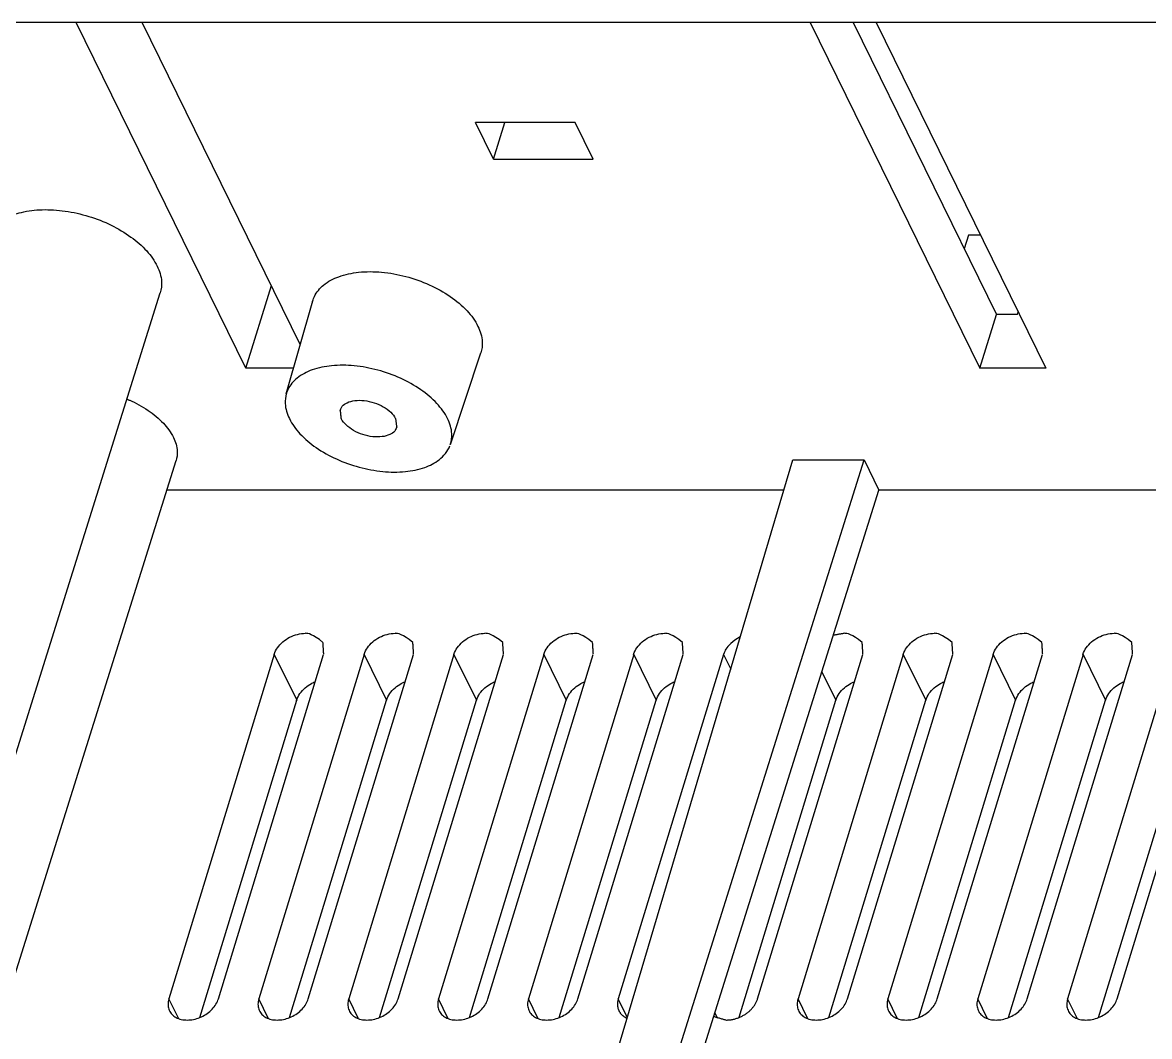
# Model space of a CAD drawing. Header units: millimetres. Extents: x 5016 to 6204, y 3065 to 3485.
# Drawn here: x 6008.24 to 6054.44, y 3172.97 to 3214.52 of the extents above; entities that cross this region are included whole.
import ezdxf

# ---------------------------------------------------------------- set-up
doc = ezdxf.new("R2010")
doc.units = ezdxf.units.MM

msp = doc.modelspace()

# ---------------------------------------------------------------- linework, layer by layer
at = {"color": 7}
for p, q in [((6085.549, 3214.52), (5965, 3214.52)), ((6017.389, 3200.351), (6010.436, 3214.52)), ((6019.624, 3201.32), (6013.146, 3214.52)), ((6040.527, 3214.52), (6047.48, 3200.351)), ((6042.291, 3214.52), (6048.162, 3202.557)), ((6043.237, 3214.52), (6050.19, 3200.351)), ((6027.547, 3208.918), (6026.811, 3210.419)), ((6030.888, 3210.419), (6026.811, 3210.419)), ((6027.547, 3208.918), (6028.011, 3210.419)), ((6031.624, 3208.918), (6030.888, 3210.419)), ((6027.547, 3208.918), (6031.624, 3208.918)), ((6047.015, 3205.805), (6046.84, 3205.25)), ((6047.514, 3205.805), (6047.015, 3205.805)), ((6017.389, 3200.351), (6018.436, 3203.739)), ((5999.933, 3158.973), (6013.882, 3203.437)), ((6019.047, 3199.304), (6020.136, 3203.111)), ((6047.48, 3200.351), (6048.162, 3202.557)), ((6049.019, 3202.557), (6048.162, 3202.557)), ((6049.019, 3202.557), (6049.053, 3202.668)), ((6025.775, 3197.225), (6027.024, 3200.982)), ((6019.347, 3200.351), (6017.389, 3200.351)), ((6050.19, 3200.351), (6047.48, 3200.351)), ((6000.581, 3152.102), (6014.529, 3196.567)), ((6027.333, 3154.624), (6039.821, 3196.594)), ((6029.559, 3154.624), (6042.733, 3196.594)), ((6039.821, 3196.594), (6042.733, 3196.594)), ((6042.733, 3196.594), (6043.343, 3195.351)), ((6039.451, 3195.351), (6014.148, 3195.351)), ((6030.169, 3153.381), (6043.343, 3195.351)), ((6098.399, 3195.351), (6043.343, 3195.351)), ((6018.555, 3188.626), (6014.238, 3174.507)), ((6016.264, 3174.507), (6020.581, 3188.626)), ((6022.239, 3188.626), (6017.922, 3174.507)), ((6018.555, 3188.626), (6019.476, 3186.749)), ((6019.949, 3174.507), (6024.265, 3188.626)), ((6025.923, 3188.626), (6021.607, 3174.507)), ((6022.239, 3188.626), (6023.16, 3186.749)), ((6023.633, 3174.507), (6027.949, 3188.626)), ((6029.607, 3188.626), (6025.291, 3174.507)), ((6025.923, 3188.626), (6026.844, 3186.749)), ((6027.317, 3174.507), (6031.634, 3188.626)), ((6033.292, 3188.626), (6028.975, 3174.507)), ((6029.607, 3188.626), (6030.528, 3186.749)), ((6031.001, 3174.507), (6035.318, 3188.626)), ((6036.976, 3188.626), (6032.659, 3174.507)), ((6033.292, 3188.626), (6034.213, 3186.749)), ((6036.976, 3188.626), (6037.271, 3188.025)), ((6038.37, 3174.507), (6042.686, 3188.626)), ((6044.344, 3188.626), (6040.028, 3174.507)), ((6042.054, 3174.507), (6046.371, 3188.626)), ((6048.029, 3188.626), (6043.712, 3174.507)), ((6044.344, 3188.626), (6045.265, 3186.749)), ((6045.738, 3174.507), (6050.055, 3188.626)), ((6051.713, 3188.626), (6047.396, 3174.507)), ((6048.029, 3188.626), (6048.95, 3186.749)), ((6049.423, 3174.507), (6053.739, 3188.626)), ((6055.397, 3188.626), (6051.081, 3174.507)), ((6051.713, 3188.626), (6052.634, 3186.749)), ((6053.107, 3174.507), (6057.423, 3188.626)), ((6041.009, 3187.915), (6041.581, 3186.749)), ((6015.501, 3173.749), (6019.476, 3186.749)), ((6019.186, 3173.749), (6023.16, 3186.749)), ((6022.87, 3173.749), (6026.844, 3186.749)), ((6026.554, 3173.749), (6030.528, 3186.749)), ((6030.238, 3173.749), (6034.213, 3186.749)), ((6037.609, 3173.758), (6041.581, 3186.749)), ((6041.291, 3173.749), (6045.265, 3186.749)), ((6044.975, 3173.749), (6048.95, 3186.749)), ((6048.659, 3173.749), (6052.634, 3186.749)), ((6052.344, 3173.749), (6056.318, 3186.749)), ((6014.624, 3173.721), (6014.238, 3174.507)), ((6018.308, 3173.721), (6017.922, 3174.507)), ((6021.993, 3173.721), (6021.607, 3174.507)), ((6025.677, 3173.721), (6025.291, 3174.507)), ((6029.361, 3173.721), (6028.975, 3174.507)), ((6033.026, 3173.759), (6032.659, 3174.507)), ((6040.414, 3173.721), (6040.028, 3174.507)), ((6044.098, 3173.721), (6043.712, 3174.507)), ((6047.782, 3173.721), (6047.396, 3174.507)), ((6051.467, 3173.721), (6051.081, 3174.507)), ((6036.738, 3173.704), (6036.622, 3173.939))]:
    msp.add_line(p, q, dxfattribs=at)
for points in [[(6014.238, 3174.507, 0), (6014.224, 3174.453, 0), (6014.213, 3174.399, 0), (6014.207, 3174.345, 0), (6014.204, 3174.292, 0), (6014.206, 3174.24, 0), (6014.212, 3174.189, 0), (6014.222, 3174.139, 0), (6014.236, 3174.09, 0), (6014.254, 3174.044, 0), (6014.276, 3173.999, 0), (6014.302, 3173.956, 0), (6014.332, 3173.915, 0), (6014.365, 3173.876, 0), (6014.402, 3173.84, 0), (6014.442, 3173.807, 0), (6014.485, 3173.777, 0), (6014.531, 3173.749, 0), (6014.581, 3173.724, 0), (6014.632, 3173.703, 0), (6014.687, 3173.684, 0), (6014.743, 3173.669, 0), (6014.802, 3173.657, 0), (6014.862, 3173.649, 0), (6014.924, 3173.644, 0), (6014.987, 3173.642, 0), (6015.051, 3173.644, 0), (6015.116, 3173.649, 0), (6015.181, 3173.657, 0), (6015.247, 3173.669, 0), (6015.313, 3173.684, 0), (6015.378, 3173.703, 0), (6015.443, 3173.724, 0), (6015.508, 3173.749, 0), (6015.571, 3173.777, 0), (6015.633, 3173.807, 0), (6015.693, 3173.84, 0), (6015.752, 3173.876, 0), (6015.809, 3173.915, 0), (6015.863, 3173.956, 0), (6015.915, 3173.999, 0), (6015.965, 3174.044, 0), (6016.012, 3174.09, 0), (6016.055, 3174.139, 0), (6016.096, 3174.189, 0), (6016.133, 3174.24, 0), (6016.167, 3174.292, 0), (6016.197, 3174.345, 0), (6016.223, 3174.399, 0), (6016.246, 3174.453, 0), (6016.264, 3174.507, 0)], [(6017.922, 3174.507, 0), (6017.908, 3174.453, 0), (6017.897, 3174.399, 0), (6017.891, 3174.345, 0), (6017.888, 3174.292, 0), (6017.89, 3174.24, 0), (6017.896, 3174.189, 0), (6017.906, 3174.139, 0), (6017.92, 3174.09, 0), (6017.938, 3174.044, 0), (6017.96, 3173.999, 0), (6017.986, 3173.956, 0), (6018.016, 3173.915, 0), (6018.049, 3173.876, 0), (6018.086, 3173.84, 0), (6018.126, 3173.807, 0), (6018.169, 3173.777, 0), (6018.216, 3173.749, 0), (6018.265, 3173.724, 0), (6018.317, 3173.703, 0), (6018.371, 3173.684, 0), (6018.427, 3173.669, 0), (6018.486, 3173.657, 0), (6018.546, 3173.649, 0), (6018.608, 3173.644, 0), (6018.671, 3173.642, 0), (6018.735, 3173.644, 0), (6018.8, 3173.649, 0), (6018.866, 3173.657, 0), (6018.931, 3173.669, 0), (6018.997, 3173.684, 0), (6019.063, 3173.703, 0), (6019.128, 3173.724, 0), (6019.192, 3173.749, 0), (6019.255, 3173.777, 0), (6019.317, 3173.807, 0), (6019.378, 3173.84, 0), (6019.436, 3173.876, 0), (6019.493, 3173.915, 0), (6019.548, 3173.956, 0), (6019.6, 3173.999, 0), (6019.649, 3174.044, 0), (6019.696, 3174.09, 0), (6019.74, 3174.139, 0), (6019.78, 3174.189, 0), (6019.817, 3174.24, 0), (6019.851, 3174.292, 0), (6019.881, 3174.345, 0), (6019.908, 3174.399, 0), (6019.93, 3174.453, 0), (6019.949, 3174.507, 0)], [(6021.607, 3174.507, 0), (6021.592, 3174.453, 0), (6021.582, 3174.399, 0), (6021.575, 3174.345, 0), (6021.573, 3174.292, 0), (6021.575, 3174.24, 0), (6021.58, 3174.189, 0), (6021.59, 3174.139, 0), (6021.605, 3174.09, 0), (6021.623, 3174.044, 0), (6021.645, 3173.999, 0), (6021.671, 3173.956, 0), (6021.7, 3173.915, 0), (6021.733, 3173.876, 0), (6021.77, 3173.84, 0), (6021.81, 3173.807, 0), (6021.854, 3173.777, 0), (6021.9, 3173.749, 0), (6021.949, 3173.724, 0), (6022.001, 3173.703, 0), (6022.055, 3173.684, 0), (6022.112, 3173.669, 0), (6022.17, 3173.657, 0), (6022.23, 3173.649, 0), (6022.292, 3173.644, 0), (6022.355, 3173.642, 0), (6022.419, 3173.644, 0), (6022.484, 3173.649, 0), (6022.55, 3173.657, 0), (6022.616, 3173.669, 0), (6022.681, 3173.684, 0), (6022.747, 3173.703, 0), (6022.812, 3173.724, 0), (6022.876, 3173.749, 0), (6022.939, 3173.777, 0), (6023.001, 3173.807, 0), (6023.062, 3173.84, 0), (6023.121, 3173.876, 0), (6023.177, 3173.915, 0), (6023.232, 3173.956, 0), (6023.284, 3173.999, 0), (6023.334, 3174.044, 0), (6023.38, 3174.09, 0), (6023.424, 3174.139, 0), (6023.464, 3174.189, 0), (6023.502, 3174.24, 0), (6023.535, 3174.292, 0), (6023.565, 3174.345, 0), (6023.592, 3174.399, 0), (6023.614, 3174.453, 0), (6023.633, 3174.507, 0)], [(6025.291, 3174.507, 0), (6025.276, 3174.453, 0), (6025.266, 3174.399, 0), (6025.259, 3174.345, 0), (6025.257, 3174.292, 0), (6025.259, 3174.24, 0), (6025.265, 3174.189, 0), (6025.275, 3174.139, 0), (6025.289, 3174.09, 0), (6025.307, 3174.044, 0), (6025.329, 3173.999, 0), (6025.355, 3173.956, 0), (6025.384, 3173.915, 0), (6025.418, 3173.876, 0), (6025.454, 3173.84, 0), (6025.495, 3173.807, 0), (6025.538, 3173.777, 0), (6025.584, 3173.749, 0), (6025.633, 3173.724, 0), (6025.685, 3173.703, 0), (6025.739, 3173.684, 0), (6025.796, 3173.669, 0), (6025.854, 3173.657, 0), (6025.915, 3173.649, 0), (6025.976, 3173.644, 0), (6026.04, 3173.642, 0), (6026.104, 3173.644, 0), (6026.169, 3173.649, 0), (6026.234, 3173.657, 0), (6026.3, 3173.669, 0), (6026.366, 3173.684, 0), (6026.431, 3173.703, 0), (6026.496, 3173.724, 0), (6026.56, 3173.749, 0), (6026.624, 3173.777, 0), (6026.686, 3173.807, 0), (6026.746, 3173.84, 0), (6026.805, 3173.876, 0), (6026.862, 3173.915, 0), (6026.916, 3173.956, 0), (6026.968, 3173.999, 0), (6027.018, 3174.044, 0), (6027.065, 3174.09, 0), (6027.108, 3174.139, 0), (6027.149, 3174.189, 0), (6027.186, 3174.24, 0), (6027.22, 3174.292, 0), (6027.25, 3174.345, 0), (6027.276, 3174.399, 0), (6027.299, 3174.453, 0), (6027.317, 3174.507, 0)], [(6028.975, 3174.507, 0), (6028.961, 3174.453, 0), (6028.95, 3174.399, 0), (6028.944, 3174.345, 0), (6028.941, 3174.292, 0), (6028.943, 3174.24, 0), (6028.949, 3174.189, 0), (6028.959, 3174.139, 0), (6028.973, 3174.09, 0), (6028.991, 3174.044, 0), (6029.013, 3173.999, 0), (6029.039, 3173.956, 0), (6029.069, 3173.915, 0), (6029.102, 3173.876, 0), (6029.139, 3173.84, 0), (6029.179, 3173.807, 0), (6029.222, 3173.777, 0), (6029.268, 3173.749, 0), (6029.318, 3173.724, 0), (6029.369, 3173.703, 0), (6029.424, 3173.684, 0), (6029.48, 3173.669, 0), (6029.539, 3173.657, 0), (6029.599, 3173.649, 0), (6029.661, 3173.644, 0), (6029.724, 3173.642, 0), (6029.788, 3173.644, 0), (6029.853, 3173.649, 0), (6029.918, 3173.657, 0), (6029.984, 3173.669, 0), (6030.05, 3173.684, 0), (6030.115, 3173.703, 0), (6030.18, 3173.724, 0), (6030.245, 3173.749, 0), (6030.308, 3173.777, 0), (6030.37, 3173.807, 0), (6030.43, 3173.84, 0), (6030.489, 3173.876, 0), (6030.546, 3173.915, 0), (6030.6, 3173.956, 0), (6030.653, 3173.999, 0), (6030.702, 3174.044, 0), (6030.749, 3174.09, 0), (6030.792, 3174.139, 0), (6030.833, 3174.189, 0), (6030.87, 3174.24, 0), (6030.904, 3174.292, 0), (6030.934, 3174.345, 0), (6030.96, 3174.399, 0), (6030.983, 3174.453, 0), (6031.002, 3174.507, 0)], [(6032.659, 3174.507, 0), (6032.654, 3174.487, 0), (6032.648, 3174.468, 0), (6032.644, 3174.448, 0), (6032.64, 3174.428, 0), (6032.636, 3174.409, 0), (6032.633, 3174.389, 0), (6032.63, 3174.37, 0), (6032.628, 3174.35, 0), (6032.627, 3174.331, 0), (6032.626, 3174.311, 0), (6032.626, 3174.292, 0), (6032.626, 3174.273, 0), (6032.626, 3174.254, 0), (6032.628, 3174.235, 0), (6032.629, 3174.217, 0), (6032.632, 3174.198, 0), (6032.635, 3174.18, 0), (6032.638, 3174.162, 0), (6032.642, 3174.144, 0), (6032.647, 3174.126, 0), (6032.652, 3174.108, 0), (6032.657, 3174.091, 0), (6032.663, 3174.074, 0), (6032.67, 3174.057, 0), (6032.677, 3174.04, 0), (6032.685, 3174.023, 0), (6032.693, 3174.007, 0), (6032.702, 3173.991, 0), (6032.711, 3173.975, 0), (6032.721, 3173.96, 0), (6032.731, 3173.945, 0), (6032.741, 3173.93, 0), (6032.753, 3173.915, 0), (6032.764, 3173.901, 0), (6032.776, 3173.887, 0), (6032.789, 3173.874, 0), (6032.802, 3173.86, 0), (6032.816, 3173.847, 0), (6032.829, 3173.835, 0), (6032.844, 3173.822, 0), (6032.859, 3173.811, 0), (6032.874, 3173.799, 0), (6032.89, 3173.788, 0), (6032.906, 3173.777, 0), (6032.922, 3173.767, 0), (6032.939, 3173.757, 0), (6032.956, 3173.747, 0), (6032.974, 3173.738, 0), (6032.992, 3173.729, 0), (6033.01, 3173.721, 0)], [(6037.092, 3173.642, 0), (6037.124, 3173.642, 0), (6037.156, 3173.644, 0), (6037.189, 3173.646, 0), (6037.221, 3173.649, 0), (6037.254, 3173.653, 0), (6037.287, 3173.657, 0), (6037.32, 3173.663, 0), (6037.352, 3173.669, 0), (6037.385, 3173.676, 0), (6037.418, 3173.684, 0), (6037.451, 3173.693, 0), (6037.484, 3173.703, 0), (6037.516, 3173.713, 0), (6037.549, 3173.724, 0), (6037.581, 3173.736, 0), (6037.613, 3173.749, 0), (6037.645, 3173.762, 0), (6037.676, 3173.777, 0), (6037.707, 3173.792, 0), (6037.738, 3173.807, 0), (6037.769, 3173.823, 0), (6037.799, 3173.84, 0), (6037.828, 3173.858, 0), (6037.857, 3173.876, 0), (6037.886, 3173.895, 0), (6037.914, 3173.915, 0), (6037.942, 3173.935, 0), (6037.969, 3173.956, 0), (6037.995, 3173.977, 0), (6038.021, 3173.999, 0), (6038.046, 3174.021, 0), (6038.07, 3174.044, 0), (6038.094, 3174.067, 0), (6038.117, 3174.09, 0), (6038.139, 3174.114, 0), (6038.161, 3174.139, 0), (6038.181, 3174.164, 0), (6038.201, 3174.189, 0), (6038.22, 3174.214, 0), (6038.239, 3174.24, 0), (6038.256, 3174.266, 0), (6038.272, 3174.292, 0), (6038.288, 3174.318, 0), (6038.302, 3174.345, 0), (6038.316, 3174.372, 0), (6038.329, 3174.399, 0), (6038.34, 3174.426, 0), (6038.351, 3174.453, 0), (6038.361, 3174.48, 0), (6038.37, 3174.507, 0)], [(6040.028, 3174.507, 0), (6040.013, 3174.453, 0), (6040.003, 3174.399, 0), (6039.996, 3174.345, 0), (6039.994, 3174.292, 0), (6039.996, 3174.24, 0), (6040.002, 3174.189, 0), (6040.012, 3174.139, 0), (6040.026, 3174.09, 0), (6040.044, 3174.044, 0), (6040.066, 3173.999, 0), (6040.092, 3173.956, 0), (6040.121, 3173.915, 0), (6040.155, 3173.876, 0), (6040.191, 3173.84, 0), (6040.231, 3173.807, 0), (6040.275, 3173.777, 0), (6040.321, 3173.749, 0), (6040.37, 3173.724, 0), (6040.422, 3173.703, 0), (6040.476, 3173.684, 0), (6040.533, 3173.669, 0), (6040.591, 3173.657, 0), (6040.652, 3173.649, 0), (6040.713, 3173.644, 0), (6040.776, 3173.642, 0), (6040.841, 3173.644, 0), (6040.905, 3173.649, 0), (6040.971, 3173.657, 0), (6041.037, 3173.669, 0), (6041.102, 3173.684, 0), (6041.168, 3173.703, 0), (6041.233, 3173.724, 0), (6041.297, 3173.749, 0), (6041.36, 3173.777, 0), (6041.422, 3173.807, 0), (6041.483, 3173.84, 0), (6041.542, 3173.876, 0), (6041.598, 3173.915, 0), (6041.653, 3173.956, 0), (6041.705, 3173.999, 0), (6041.755, 3174.044, 0), (6041.801, 3174.09, 0), (6041.845, 3174.139, 0), (6041.886, 3174.189, 0), (6041.923, 3174.24, 0), (6041.956, 3174.292, 0), (6041.987, 3174.345, 0), (6042.013, 3174.399, 0), (6042.035, 3174.453, 0), (6042.054, 3174.507, 0)], [(6043.712, 3174.507, 0), (6043.697, 3174.453, 0), (6043.687, 3174.399, 0), (6043.68, 3174.345, 0), (6043.678, 3174.292, 0), (6043.68, 3174.24, 0), (6043.686, 3174.189, 0), (6043.696, 3174.139, 0), (6043.71, 3174.09, 0), (6043.728, 3174.044, 0), (6043.75, 3173.999, 0), (6043.776, 3173.956, 0), (6043.806, 3173.915, 0), (6043.839, 3173.876, 0), (6043.876, 3173.84, 0), (6043.916, 3173.807, 0), (6043.959, 3173.777, 0), (6044.005, 3173.749, 0), (6044.054, 3173.724, 0), (6044.106, 3173.703, 0), (6044.161, 3173.684, 0), (6044.217, 3173.669, 0), (6044.276, 3173.657, 0), (6044.336, 3173.649, 0), (6044.398, 3173.644, 0), (6044.461, 3173.642, 0), (6044.525, 3173.644, 0), (6044.59, 3173.649, 0), (6044.655, 3173.657, 0), (6044.721, 3173.669, 0), (6044.787, 3173.684, 0), (6044.852, 3173.703, 0), (6044.917, 3173.724, 0), (6044.982, 3173.749, 0), (6045.045, 3173.777, 0), (6045.107, 3173.807, 0), (6045.167, 3173.84, 0), (6045.226, 3173.876, 0), (6045.283, 3173.915, 0), (6045.337, 3173.956, 0), (6045.389, 3173.999, 0), (6045.439, 3174.044, 0), (6045.486, 3174.09, 0), (6045.529, 3174.139, 0), (6045.57, 3174.189, 0), (6045.607, 3174.24, 0), (6045.641, 3174.292, 0), (6045.671, 3174.345, 0), (6045.697, 3174.399, 0), (6045.72, 3174.453, 0), (6045.738, 3174.507, 0)], [(6047.396, 3174.507, 0), (6047.382, 3174.453, 0), (6047.371, 3174.399, 0), (6047.365, 3174.345, 0), (6047.362, 3174.292, 0), (6047.364, 3174.24, 0), (6047.37, 3174.189, 0), (6047.38, 3174.139, 0), (6047.394, 3174.09, 0), (6047.412, 3174.044, 0), (6047.434, 3173.999, 0), (6047.46, 3173.956, 0), (6047.49, 3173.915, 0), (6047.523, 3173.876, 0), (6047.56, 3173.84, 0), (6047.6, 3173.807, 0), (6047.643, 3173.777, 0), (6047.69, 3173.749, 0), (6047.739, 3173.724, 0), (6047.791, 3173.703, 0), (6047.845, 3173.684, 0), (6047.901, 3173.669, 0), (6047.96, 3173.657, 0), (6048.02, 3173.649, 0), (6048.082, 3173.644, 0), (6048.145, 3173.642, 0), (6048.209, 3173.644, 0), (6048.274, 3173.649, 0), (6048.339, 3173.657, 0), (6048.405, 3173.669, 0), (6048.471, 3173.684, 0), (6048.537, 3173.703, 0), (6048.602, 3173.724, 0), (6048.666, 3173.749, 0), (6048.729, 3173.777, 0), (6048.791, 3173.807, 0), (6048.851, 3173.84, 0), (6048.91, 3173.876, 0), (6048.967, 3173.915, 0), (6049.022, 3173.956, 0), (6049.074, 3173.999, 0), (6049.123, 3174.044, 0), (6049.17, 3174.09, 0), (6049.214, 3174.139, 0), (6049.254, 3174.189, 0), (6049.291, 3174.24, 0), (6049.325, 3174.292, 0), (6049.355, 3174.345, 0), (6049.382, 3174.399, 0), (6049.404, 3174.453, 0), (6049.423, 3174.507, 0)], [(6051.081, 3174.507, 0), (6051.066, 3174.453, 0), (6051.055, 3174.399, 0), (6051.049, 3174.345, 0), (6051.047, 3174.292, 0), (6051.048, 3174.24, 0), (6051.054, 3174.189, 0), (6051.064, 3174.139, 0), (6051.078, 3174.09, 0), (6051.097, 3174.044, 0), (6051.119, 3173.999, 0), (6051.144, 3173.956, 0), (6051.174, 3173.915, 0), (6051.207, 3173.876, 0), (6051.244, 3173.84, 0), (6051.284, 3173.807, 0), (6051.328, 3173.777, 0), (6051.374, 3173.749, 0), (6051.423, 3173.724, 0), (6051.475, 3173.703, 0), (6051.529, 3173.684, 0), (6051.586, 3173.669, 0), (6051.644, 3173.657, 0), (6051.704, 3173.649, 0), (6051.766, 3173.644, 0), (6051.829, 3173.642, 0), (6051.893, 3173.644, 0), (6051.958, 3173.649, 0), (6052.024, 3173.657, 0), (6052.09, 3173.669, 0), (6052.155, 3173.684, 0), (6052.221, 3173.703, 0), (6052.286, 3173.724, 0), (6052.35, 3173.749, 0), (6052.413, 3173.777, 0), (6052.475, 3173.807, 0), (6052.536, 3173.84, 0), (6052.594, 3173.876, 0), (6052.651, 3173.915, 0), (6052.706, 3173.956, 0), (6052.758, 3173.999, 0), (6052.807, 3174.044, 0), (6052.854, 3174.09, 0), (6052.898, 3174.139, 0), (6052.938, 3174.189, 0), (6052.976, 3174.24, 0), (6053.009, 3174.292, 0), (6053.039, 3174.345, 0), (6053.066, 3174.399, 0), (6053.088, 3174.453, 0), (6053.107, 3174.507, 0)]]:
    msp.add_polyline3d(points, dxfattribs=at)
for points, knots in [([(6006.774, 3205.633), (6006.822, 3205.788), (6007.006, 3206.127), (6007.51, 3206.521), (6008.22, 3206.778), (6009.069, 3206.878), (6010.001, 3206.818), (6010.956, 3206.602), (6011.867, 3206.245), (6012.675, 3205.77), (6013.324, 3205.209), (6013.644, 3204.766), (6013.755, 3204.54)], [0, 0, 0, 0, 0.059291, 0.137077, 0.227865, 0.332136, 0.447002, 0.567664, 0.688371, 0.803338, 0.90809, 1, 1, 1, 1]), ([(6013.755, 3204.54), (6013.851, 3204.345), (6013.97, 3203.974), (6013.928, 3203.589), (6013.881, 3203.437)], [0, 0, 0, 0, 0.57698, 1, 1, 1, 1]), ([(6020.129, 3203.084), (6020.162, 3203.196), (6020.244, 3203.42), (6020.579, 3203.819), (6021.228, 3204.154), (6022.047, 3204.322), (6022.981, 3204.316), (6023.961, 3204.138), (6024.913, 3203.802), (6025.766, 3203.331), (6026.455, 3202.761), (6026.794, 3202.303), (6026.908, 3202.07)], [0, 0, 0, 0, 0.022983, 0.099526, 0.188365, 0.29319, 0.411183, 0.537685, 0.665834, 0.789363, 0.902389, 1, 1, 1, 1]), ([(6026.908, 3202.07), (6027.004, 3201.874), (6027.12, 3201.506), (6027.071, 3201.127), (6027.023, 3200.981)], [0, 0, 0, 0, 0.588519, 1, 1, 1, 1]), ([(6020.113, 3200.285), (6019.892, 3200.207), (6019.494, 3200.008), (6019.157, 3199.613), (6019.075, 3199.39), (6019.041, 3199.278)], [0, 0, 0, 0, 0.471539, 0.874771, 1, 1, 1, 1]), ([(6025.661, 3198.288), (6025.55, 3198.514), (6025.222, 3198.958), (6024.558, 3199.511), (6023.733, 3199.97), (6022.809, 3200.301), (6021.854, 3200.478), (6020.942, 3200.489), (6020.368, 3200.376), (6020.113, 3200.285)], [0, 0, 0, 0, 0.120269, 0.25863, 0.409839, 0.567639, 0.724523, 0.870962, 1, 1, 1, 1]), ([(6019.048, 3199.304), (6019.012, 3199.177), (6018.973, 3198.824), (6019.081, 3198.481), (6019.175, 3198.288)], [0, 0, 0, 0, 0.381631, 1, 1, 1, 1]), ([(6012.479, 3199.109), (6012.586, 3199.063), (6012.847, 3198.951), (6013.378, 3198.663), (6014.007, 3198.148), (6014.316, 3197.733), (6014.42, 3197.521)], [0, 0, 0, 0, 0.034414, 0.392167, 0.717705, 1, 1, 1, 1]), ([(6021.259, 3198.621), (6021.3, 3198.73), (6021.352, 3198.836), (6021.553, 3198.963), (6021.875, 3199.044), (6022.256, 3199.04), (6022.653, 3198.953), (6023.025, 3198.791), (6023.331, 3198.573), (6023.481, 3198.389), (6023.532, 3198.284)], [0, 0, 0, 0, 0.053511, 0.15428, 0.278356, 0.423161, 0.579275, 0.734166, 0.878014, 1, 1, 1, 1]), ([(6019.175, 3198.288), (6019.286, 3198.061), (6019.614, 3197.618), (6020.279, 3197.064), (6021.104, 3196.606), (6022.028, 3196.275), (6022.983, 3196.097), (6023.898, 3196.087), (6024.703, 3196.246), (6025.344, 3196.57), (6025.669, 3196.95), (6025.76, 3197.18)], [0, 0, 0, 0, 0.09778, 0.21027, 0.333205, 0.461499, 0.589047, 0.708104, 0.813947, 0.904181, 1, 1, 1, 1]), ([(6023.578, 3197.955), (6023.536, 3197.846), (6023.485, 3197.739), (6023.283, 3197.612), (6022.961, 3197.532), (6022.581, 3197.536), (6022.184, 3197.623), (6021.812, 3197.785), (6021.506, 3198.003), (6021.356, 3198.187), (6021.305, 3198.292)], [0, 0, 0, 0, 0.053511, 0.15428, 0.278356, 0.423161, 0.579275, 0.734166, 0.878014, 1, 1, 1, 1]), ([(6025.774, 3197.224), (6025.82, 3197.365), (6025.869, 3197.735), (6025.756, 3198.095), (6025.661, 3198.288)], [0, 0, 0, 0, 0.409141, 1, 1, 1, 1]), ([(6014.42, 3197.521), (6014.508, 3197.342), (6014.608, 3197.018), (6014.566, 3196.687), (6014.528, 3196.567)], [0, 0, 0, 0, 0.612019, 1, 1, 1, 1]), ([(6018.552, 3188.618), (6018.586, 3188.73), (6018.681, 3188.912), (6018.902, 3189.15), (6019.182, 3189.338), (6019.498, 3189.46), (6019.719, 3189.492), (6019.836, 3189.491)], [0, 0, 0, 0, 0.184763, 0.382744, 0.589758, 0.797907, 1, 1, 1, 1]), ([(6022.236, 3188.618), (6022.27, 3188.73), (6022.365, 3188.912), (6022.586, 3189.15), (6022.866, 3189.338), (6023.182, 3189.46), (6023.403, 3189.492), (6023.52, 3189.491)], [0, 0, 0, 0, 0.184763, 0.382744, 0.589758, 0.797907, 1, 1, 1, 1]), ([(6025.921, 3188.618), (6025.954, 3188.73), (6026.05, 3188.912), (6026.27, 3189.15), (6026.55, 3189.338), (6026.866, 3189.46), (6027.087, 3189.492), (6027.204, 3189.491)], [0, 0, 0, 0, 0.184763, 0.382744, 0.589758, 0.797907, 1, 1, 1, 1]), ([(6029.605, 3188.618), (6029.639, 3188.73), (6029.734, 3188.912), (6029.954, 3189.15), (6030.234, 3189.338), (6030.551, 3189.46), (6030.771, 3189.492), (6030.888, 3189.491)], [0, 0, 0, 0, 0.184763, 0.382744, 0.589758, 0.797907, 1, 1, 1, 1]), ([(6033.289, 3188.618), (6033.323, 3188.73), (6033.418, 3188.912), (6033.639, 3189.15), (6033.919, 3189.338), (6034.235, 3189.46), (6034.456, 3189.492), (6034.573, 3189.491)], [0, 0, 0, 0, 0.184763, 0.382744, 0.589758, 0.797907, 1, 1, 1, 1]), ([(6037.662, 3189.353), (6037.32, 3189.148), (6037.101, 3188.91), (6037.007, 3188.73), (6036.973, 3188.618)], [0, 0, 0, 0, 0.709517, 1, 1, 1, 1]), ([(6044.342, 3188.618), (6044.376, 3188.73), (6044.471, 3188.912), (6044.691, 3189.15), (6044.971, 3189.338), (6045.288, 3189.46), (6045.508, 3189.492), (6045.625, 3189.491)], [0, 0, 0, 0, 0.184763, 0.382744, 0.589758, 0.797907, 1, 1, 1, 1]), ([(6048.026, 3188.618), (6048.06, 3188.73), (6048.155, 3188.912), (6048.376, 3189.15), (6048.656, 3189.338), (6048.972, 3189.46), (6049.193, 3189.492), (6049.31, 3189.491)], [0, 0, 0, 0, 0.184763, 0.382744, 0.589758, 0.797907, 1, 1, 1, 1]), ([(6051.71, 3188.618), (6051.744, 3188.73), (6051.839, 3188.912), (6052.06, 3189.15), (6052.34, 3189.338), (6052.656, 3189.46), (6052.877, 3189.492), (6052.994, 3189.491)], [0, 0, 0, 0, 0.184763, 0.382744, 0.589758, 0.797907, 1, 1, 1, 1]), ([(6019.473, 3186.741), (6019.507, 3186.853), (6019.601, 3187.033), (6019.82, 3187.272), (6020.033, 3187.416), (6020.139, 3187.466), (6020.245, 3187.513)], [0, 0, 0, 0, 0.270182, 0.564851, 0.874481, 1, 1, 1, 1]), ([(6023.157, 3186.741), (6023.191, 3186.853), (6023.285, 3187.033), (6023.504, 3187.272), (6023.717, 3187.416), (6023.823, 3187.466), (6023.93, 3187.513)], [0, 0, 0, 0, 0.270182, 0.564851, 0.874481, 1, 1, 1, 1]), ([(6026.841, 3186.741), (6026.875, 3186.853), (6026.969, 3187.033), (6027.189, 3187.272), (6027.401, 3187.416), (6027.507, 3187.466), (6027.614, 3187.513)], [0, 0, 0, 0, 0.270182, 0.564851, 0.874481, 1, 1, 1, 1]), ([(6030.526, 3186.741), (6030.56, 3186.853), (6030.653, 3187.033), (6030.873, 3187.272), (6031.086, 3187.416), (6031.191, 3187.466), (6031.298, 3187.513)], [0, 0, 0, 0, 0.270182, 0.564851, 0.874481, 1, 1, 1, 1]), ([(6034.21, 3186.741), (6034.244, 3186.853), (6034.338, 3187.033), (6034.557, 3187.272), (6034.77, 3187.416), (6034.876, 3187.466), (6034.982, 3187.513)], [0, 0, 0, 0, 0.270182, 0.564851, 0.874481, 1, 1, 1, 1]), ([(6041.578, 3186.741), (6041.612, 3186.853), (6041.706, 3187.033), (6041.926, 3187.272), (6042.138, 3187.416), (6042.244, 3187.466), (6042.351, 3187.513)], [0, 0, 0, 0, 0.270182, 0.564851, 0.874481, 1, 1, 1, 1]), ([(6045.263, 3186.741), (6045.297, 3186.853), (6045.39, 3187.033), (6045.61, 3187.272), (6045.822, 3187.416), (6045.928, 3187.466), (6046.035, 3187.513)], [0, 0, 0, 0, 0.270182, 0.564851, 0.874481, 1, 1, 1, 1]), ([(6048.947, 3186.741), (6048.981, 3186.853), (6049.075, 3187.033), (6049.294, 3187.272), (6049.507, 3187.416), (6049.613, 3187.466), (6049.719, 3187.513)], [0, 0, 0, 0, 0.270182, 0.564851, 0.874481, 1, 1, 1, 1]), ([(6052.631, 3186.741), (6052.665, 3186.853), (6052.759, 3187.033), (6052.978, 3187.272), (6053.191, 3187.416), (6053.297, 3187.466), (6053.404, 3187.513)], [0, 0, 0, 0, 0.270182, 0.564851, 0.874481, 1, 1, 1, 1])]:
    msp.add_open_spline(points, degree=3, knots=knots, dxfattribs=at)
for points, degree in [([(6021.306, 3198.288), (6021.266, 3198.644)], 1), ([(6023.53, 3198.288), (6023.571, 3197.932)], 1), ([(6020.554, 3189.113), (6020.127, 3189.467), (6019.941, 3189.491), (6019.824, 3189.491)], 3), ([(6024.238, 3189.113), (6023.812, 3189.467), (6023.625, 3189.491), (6023.509, 3189.491)], 3), ([(6027.923, 3189.113), (6027.496, 3189.467), (6027.31, 3189.491), (6027.193, 3189.491)], 3), ([(6031.607, 3189.113), (6031.18, 3189.467), (6030.994, 3189.491), (6030.877, 3189.491)], 3), ([(6035.291, 3189.113), (6034.864, 3189.467), (6034.678, 3189.491), (6034.561, 3189.491)], 3), ([(6041.938, 3189.491), (6041.477, 3189.408)], 1), ([(6042.66, 3189.113), (6042.233, 3189.467), (6042.047, 3189.491), (6041.93, 3189.491)], 3), ([(6046.344, 3189.113), (6045.917, 3189.467), (6045.731, 3189.491), (6045.614, 3189.491)], 3), ([(6050.028, 3189.113), (6049.601, 3189.467), (6049.415, 3189.491), (6049.298, 3189.491)], 3), ([(6053.712, 3189.113), (6053.285, 3189.467), (6053.099, 3189.491), (6052.983, 3189.491)], 3), ([(6020.584, 3188.639), (6020.554, 3189.113)], 1), ([(6024.269, 3188.639), (6024.238, 3189.113)], 1), ([(6027.953, 3188.639), (6027.923, 3189.113)], 1), ([(6031.637, 3188.639), (6031.607, 3189.113)], 1), ([(6035.321, 3188.639), (6035.291, 3189.113)], 1), ([(6042.69, 3188.639), (6042.66, 3189.113)], 1), ([(6046.374, 3188.639), (6046.344, 3189.113)], 1), ([(6050.058, 3188.639), (6050.028, 3189.113)], 1), ([(6053.743, 3188.639), (6053.712, 3189.113)], 1), ([(6036.565, 3173.792), (6037.092, 3173.642)], 1)]:
    msp.add_open_spline(points, degree=degree, dxfattribs=at)

doc.saveas('drawing.dxf')
